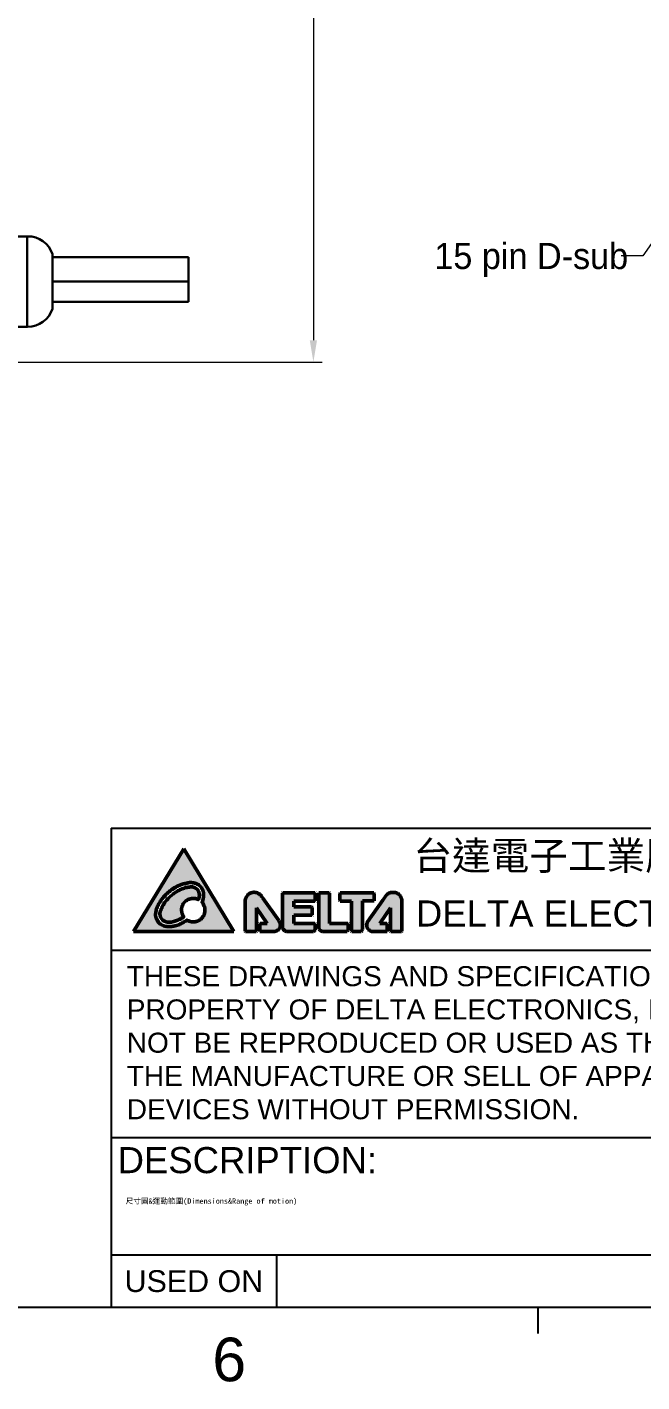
# Model space of a CAD drawing. Header units: millimetres. Extents: x 14 to 2348, y 26 to 1654.
# Drawn here: x 1517 to 1800, y 26 to 648 of the extents above; entities that cross this region are included whole.
import ezdxf
from ezdxf.enums import TextEntityAlignment as Align

# ---------------------------------------------------------------- set-up
doc = ezdxf.new("R2018")
doc.units = ezdxf.units.MM
doc.header["$LTSCALE"] = 4
doc.layers.get('0').update_dxf_attribs({"lineweight": 25})
for name, color, linetype, lineweight in [('可見邊線(ISO)', 7, 'Continuous', 30), ('填充線 (ISO)', 7, 'Continuous', 18), ('標註(ISO)', 7, 'Continuous', 9), ('標題 (ISO)', 7, 'Continuous', 50), ('符號(ISO)', 7, 'Continuous', 9)]:
    doc.layers.add(name, color=color, linetype=linetype, lineweight=lineweight)
doc.styles.get("Standard").update_dxf_attribs({"font": 'txt.shx'})
doc.styles.add('temp', font='')
doc.styles.add('TEXTSTYLE_1_52', font='arial.ttf')
doc.styles.add('TEXTSTYLE_1_90', font='arial.ttf')
doc.styles.add('目前的-ISO', font='arial.ttf')
doc.styles.get('temp').set_extended_font_data('PMingLiU')
doc.dimstyles.new('工研院N500', dxfattribs={"dimscale": 4, "dimtxt": 3, "dimasz": 2.5, "dimexe": 1, "dimexo": 1, "dimgap": 0.762, "dimtad": 1, "dimdec": 3, "dimrnd": 1e-08, "dimdsep": 46, "dimtxsty": 'temp', "dimcen": 0.09, "dimdle": 10, "dimclrd": 1, "dimclre": 1, "dimclrt": 7, "dimazin": 2, "dimtfac": 0.666667, "dimtdec": 3, "dimtmove": 0, "dimatfit": 3, "dimfxl": 1, "dimtolj": 1, "dimlwd": 15, "dimlwe": 15, "dimarcsym": 0})
doc.dimstyles.new('工研院N500$7', dxfattribs={"dimscale": 4, "dimtxt": 3, "dimasz": 2.5, "dimexe": 1, "dimexo": 1, "dimgap": 0.762, "dimtad": 1, "dimdec": 3, "dimrnd": 1e-08, "dimdsep": 46, "dimtxsty": 'temp', "dimcen": 0.09, "dimdle": 10, "dimclrd": 7, "dimclre": 1, "dimclrt": 7, "dimazin": 2, "dimtfac": 0.666667, "dimtdec": 3, "dimtmove": 0, "dimatfit": 3, "dimfxl": 1, "dimtolj": 1, "dimlwd": 9, "dimlwe": 15, "dimarcsym": 0})

# ---------------------------------------------------------------- blocks, each defined once
blk = doc.blocks.new('圖框 A2')
at = {"color": 3, "linetype": 'Continuous', "true_color": 0x00ff00}
for p, q in [((15, 15), (579, 15)), ((438, 15), (438, 12))]:
    blk.add_line(p, q, dxfattribs=at)
at = {"color": 1, "true_color": 0xff0000, "style": 'TEXTSTYLE_1_90'}
blk.add_text('6', height=5, dxfattribs=at).set_placement((402.56, 6.5), align=Align.CENTER)
blk = doc.blocks.new('標題欄框 A2')
at = {"layer": '填充線 (ISO)', "true_color": 0x00ffff}
h = blk.add_hatch(color=4, dxfattribs=at)
edge = h.paths.add_edge_path(flags=0)
edge.add_spline(control_points=[(218.28, 64.91), (218.17, 64.84), (218.06, 64.74), (217.25, 64.32), (216.89, 64.24), (215.99, 64.1), (215.4, 64.34), (215.03, 64.61), (214.9, 64.88), (214.69, 65.28), (214.69, 65.53), (214.71, 65.77), (214.78, 66.06), (214.78, 66.26), (214.86, 66.33), (215.06, 66.81), (215.14, 66.9), (215.4, 67.29), (215.47, 67.39), (215.88, 67.84), (215.96, 67.93), (216.04, 67.99), (216.3, 68.21), (216.46, 68.35), (216.53, 68.41), (216.76, 68.55), (216.97, 68.69), (217.14, 68.79), (217.76, 69.06), (217.83, 69.06), (217.95, 69.09), (218.2, 69.14), (218.28, 69.16), (218.57, 69.22), (218.6, 69.23), (218.71, 69.23), (218.91, 69.22), (218.97, 69.2), (219.13, 69.18), (219.19, 69.16), (219.41, 69.1), (219.39, 69.1), (219.5, 69.04), (219.51, 69.03), (219.65, 68.97), (219.67, 68.92), (219.79, 68.84), (219.93, 68.68), (220.04, 68.53), (220.11, 68.36), (220.2, 68.1), (220.21, 67.92), (220.22, 67.64), (220.2, 67.62), (220.18, 67.47), (220.15, 67.33), (220.14, 67.27), (220.11, 67.17), (220.11, 67.14), (220.09, 67.08), (220.08, 67.03), (220.06, 67.01), (220.03, 66.94), (220.03, 66.94)], knot_values=[-1, -1, -1, -1, -1, -0.949048, -0.921476, -0.891623, -0.863559, -0.836513, -0.812144, -0.790744, -0.770428, -0.750364, -0.732514, -0.716039, -0.69816, -0.680661, -0.661307, -0.640369, -0.618716, -0.598573, -0.581038, -0.56307, -0.547619, -0.532185, -0.515344, -0.499209, -0.48215, -0.46091, -0.441278, -0.423215, -0.406026, -0.392308, -0.376731, -0.362082, -0.349092, -0.335763, -0.324081, -0.311301, -0.297884, -0.284691, -0.272907, -0.261885, -0.25209, -0.242977, -0.232944, -0.222219, -0.209213, -0.195272, -0.179733, -0.162569, -0.145094, -0.127541, -0.111885, -0.097663, -0.084532, -0.072902, -0.060863, -0.050313, -0.041124, -0.032763, -0.025352, -0.017486, 0, 0, 0, 0, 0], degree=4, periodic=0)
edge.add_spline(control_points=[(220.03, 66.94), (220.06, 66.92), (220.14, 66.81), (220.31, 66.48), (220.37, 66.22), (220.36, 66.21), (220.36, 66.04), (220.36, 65.9), (220.35, 65.91), (220.3, 65.61), (220.28, 65.58), (220.24, 65.45), (220.22, 65.42), (219.96, 65.1), (219.97, 65.08), (219.7, 64.88), (219.54, 64.81), (219.32, 64.74), (219.13, 64.71), (218.95, 64.71), (218.55, 64.76), (218.57, 64.81), (218.26, 64.9), (218.28, 64.91)], knot_values=[-1, -1, -1, -1, -1, -0.889831, -0.844212, -0.801712, -0.76653, -0.734528, -0.693998, -0.656566, -0.621155, -0.584257, -0.545187, -0.503896, -0.456487, -0.403652, -0.354052, -0.302009, -0.251308, -0.199431, -0.150467, -0.100285, 0, 0, 0, 0, 0], degree=4, periodic=0)
h.paths.add_polyline_path([(217.92, 73.09), (223.66, 63.61), (212.16, 63.61)])
h = blk.add_hatch(color=4, dxfattribs=at)
edge = h.paths.add_edge_path()
edge.add_spline(control_points=[(217.69, 66.34), (217.7, 66.36), (217.71, 66.42), (217.75, 66.53), (217.82, 66.69), (217.89, 66.83), (218.05, 66.99), (218.22, 67.17), (218.44, 67.29), (218.55, 67.32), (218.66, 67.36), (218.82, 67.39), (218.87, 67.39), (218.94, 67.4), (219, 67.41), (219.07, 67.4), (219.12, 67.4), (219.19, 67.39), (219.33, 67.39), (219.46, 67.32), (219.55, 67.31), (219.6, 67.28), (219.62, 67.28)], knot_values=[0.289581, 0.289581, 0.289581, 0.289581, 0.289581, 0.313382, 0.356255, 0.401545, 0.449849, 0.499392, 0.5474, 0.592392, 0.633213, 0.667615, 0.699768, 0.729257, 0.755145, 0.780619, 0.806257, 0.835049, 0.867163, 0.901216, 0.935015, 1, 1, 1, 1, 1], degree=4, periodic=0)
edge.add_spline(control_points=[(219.62, 67.28), (219.63, 67.3), (219.64, 67.33), (219.66, 67.41), (219.7, 67.56), (219.7, 67.57), (219.71, 67.67), (219.72, 67.72), (219.72, 67.77), (219.72, 67.79), (219.72, 67.8), (219.72, 67.81), (219.72, 67.82), (219.72, 67.82), (219.72, 67.84), (219.72, 67.84), (219.71, 67.9), (219.7, 67.95), (219.69, 67.99), (219.67, 68.07), (219.66, 68.15), (219.65, 68.18), (219.65, 68.19), (219.64, 68.2), (219.62, 68.24), (219.6, 68.27), (219.57, 68.31), (219.56, 68.34), (219.53, 68.38), (219.52, 68.39), (219.49, 68.43), (219.49, 68.44), (219.47, 68.47), (219.47, 68.47), (219.46, 68.48), (219.45, 68.48), (219.45, 68.48), (219.44, 68.49), (219.44, 68.49), (219.39, 68.52), (219.28, 68.58), (219.27, 68.59), (219.21, 68.62), (219.18, 68.64), (219.17, 68.65), (219.11, 68.67), (219.1, 68.67), (219.04, 68.69), (219.01, 68.71), (218.99, 68.71), (218.96, 68.73), (218.93, 68.72), (218.92, 68.73), (218.86, 68.72), (218.85, 68.72), (218.81, 68.72), (218.78, 68.72), (218.75, 68.72), (218.72, 68.72), (218.71, 68.73), (218.7, 68.72), (218.66, 68.72), (218.64, 68.72), (218.62, 68.71), (218.58, 68.71), (218.54, 68.7), (218.34, 68.68), (218.26, 68.67), (218.15, 68.65), (218.13, 68.66), (218.06, 68.62), (218.04, 68.62), (217.84, 68.54), (217.78, 68.52), (217.73, 68.5), (217.68, 68.48), (217.65, 68.47), (217.61, 68.46), (217.52, 68.43), (217.47, 68.39), (217.46, 68.39), (217.44, 68.37), (217.43, 68.37), (217.4, 68.35), (217.39, 68.35), (217.37, 68.33), (217.35, 68.32), (217.34, 68.32), (217.12, 68.19), (217.08, 68.17), (216.99, 68.11), (216.94, 68.08), (216.9, 68.06), (216.86, 68.03), (216.76, 67.95), (216.72, 67.91), (216.62, 67.83), (216.57, 67.79), (216.49, 67.72), (216.41, 67.66), (216.39, 67.64), (216.36, 67.62), (216.33, 67.6), (216.33, 67.59), (216.3, 67.55), (216.28, 67.54), (216.1, 67.35), (216.05, 67.3), (215.93, 67.17), (215.86, 67.11), (215.81, 67.02), (215.73, 66.9), (215.64, 66.77), (215.56, 66.64), (215.52, 66.61), (215.38, 66.25), (215.35, 66.2), (215.26, 65.97), (215.23, 65.91), (215.22, 65.83), (215.2, 65.81), (215.2, 65.76), (215.2, 65.76), (215.19, 65.66), (215.18, 65.65), (215.19, 65.52), (215.22, 65.48), (215.23, 65.4), (215.24, 65.34), (215.24, 65.27), (215.3, 65.21), (215.32, 65.17), (215.36, 65.1), (215.39, 65.06), (215.41, 65.03), (215.43, 64.99), (215.45, 64.98), (215.51, 64.93), (215.58, 64.88), (215.71, 64.78), (215.73, 64.78), (215.81, 64.75), (215.85, 64.73), (215.89, 64.72), (215.91, 64.71), (215.96, 64.7), (216, 64.69), (216.04, 64.69), (216.17, 64.65), (216.38, 64.68), (216.62, 64.69), (216.86, 64.79), (217.04, 64.83), (217.15, 64.88), (217.49, 65.02), (217.49, 65), (217.9, 65.27), (217.92, 65.27)], knot_values=[0, 0, 0, 0, 0, 0.015534, 0.022641, 0.030357, 0.03771, 0.044224, 0.050245, 0.054863, 0.058269, 0.060719, 0.06283, 0.065209, 0.067703, 0.071069, 0.075618, 0.080814, 0.087473, 0.094702, 0.101179, 0.106796, 0.110939, 0.11449, 0.11859, 0.12355, 0.129116, 0.134771, 0.140078, 0.14518, 0.149918, 0.154417, 0.158365, 0.161603, 0.164521, 0.166789, 0.168703, 0.170273, 0.172348, 0.176607, 0.181856, 0.188474, 0.195256, 0.20024, 0.205491, 0.210339, 0.215571, 0.221143, 0.226198, 0.231172, 0.235611, 0.239776, 0.244494, 0.249003, 0.253698, 0.258718, 0.263408, 0.26825, 0.272583, 0.276352, 0.280081, 0.283779, 0.287785, 0.292211, 0.296756, 0.303263, 0.311305, 0.320027, 0.328516, 0.335437, 0.341228, 0.348288, 0.356234, 0.364208, 0.372214, 0.378316, 0.383795, 0.390059, 0.396351, 0.402257, 0.407878, 0.412084, 0.415935, 0.419863, 0.423659, 0.427504, 0.430986, 0.436751, 0.44392, 0.452238, 0.461265, 0.468426, 0.474831, 0.481517, 0.48867, 0.496764, 0.505258, 0.513711, 0.522211, 0.529763, 0.536594, 0.542252, 0.546685, 0.550871, 0.554998, 0.561215, 0.569302, 0.578953, 0.589568, 0.599064, 0.608453, 0.618015, 0.627843, 0.637583, 0.648595, 0.659555, 0.671237, 0.682877, 0.692205, 0.699942, 0.705798, 0.710648, 0.715825, 0.721254, 0.727612, 0.734876, 0.742087, 0.749618, 0.756734, 0.76379, 0.770658, 0.777768, 0.784688, 0.79109, 0.797022, 0.802023, 0.807161, 0.813424, 0.82114, 0.829108, 0.837228, 0.844443, 0.850281, 0.85598, 0.861227, 0.86634, 0.871512, 0.877634, 0.885557, 0.8958, 0.908287, 0.921406, 0.933845, 0.945801, 0.956705, 0.968751, 0.998954, 0.998954, 0.998954, 0.998954, 0.998954], degree=4, periodic=0)
edge.add_spline(control_points=[(217.92, 65.27), (217.88, 65.35), (217.9, 65.37), (217.71, 65.62), (217.73, 65.84), (217.64, 66.05), (217.68, 66.17), (217.68, 66.26), (217.69, 66.32), (217.69, 66.34)], knot_values=[0.000351, 0.000351, 0.000351, 0.000351, 0.000351, 0.093104, 0.138112, 0.184691, 0.228334, 0.271077, 0.289581, 0.289581, 0.289581, 0.289581, 0.289581], degree=4, periodic=0)
h = blk.add_hatch(color=4, dxfattribs=at)
edge = h.paths.add_edge_path()
edge.add_spline(control_points=[(224.98, 67.07), (224.98, 63.64)], knot_values=[0, 0, 1, 1], degree=1, periodic=0)
edge.add_line((224.98, 63.64), (225.03, 63.61))
edge.add_line((225.03, 63.61), (226.25, 63.61))
edge.add_line((226.25, 63.61), (226.28, 63.64))
edge.add_line((226.28, 63.64), (226.28, 66.33))
edge.add_line((226.28, 66.33), (227.52, 64.53))
edge.add_line((227.52, 64.53), (226.71, 64.53))
edge.add_line((226.71, 64.53), (226.66, 64.48))
edge.add_line((226.66, 64.48), (226.66, 63.64))
edge.add_line((226.66, 63.64), (226.68, 63.61))
edge.add_line((226.68, 63.61), (228.34, 63.61))
edge.add_spline(control_points=[(228.34, 63.61), (228.38, 63.61), (228.44, 63.65), (228.68, 63.68), (228.71, 63.77), (228.87, 63.85), (228.91, 64), (228.99, 64.05), (228.98, 64.21), (229.04, 64.32), (228.98, 64.52), (229, 64.61), (228.86, 64.76), (228.84, 64.86)], knot_values=[0, 0, 0, 0, 0, 0.172797, 0.250522, 0.329193, 0.403465, 0.48213, 0.558872, 0.634018, 0.710388, 0.787528, 1, 1, 1, 1, 1], degree=4, periodic=0)
edge.add_line((228.84, 64.86), (227, 67.44))
edge.add_spline(control_points=[(227, 67.44), (226.91, 67.58), (226.77, 67.82), (226.5, 68.03), (225.99, 68.14), (225.71, 68.07), (225.54, 68.01), (225.34, 67.88), (225.29, 67.82), (225.15, 67.63), (225.09, 67.5), (224.94, 67.24), (225, 67.12), (224.98, 67.07)], knot_values=[0, 0, 0, 0, 0, 0.230068, 0.325053, 0.415828, 0.500384, 0.572462, 0.640795, 0.706513, 0.773792, 0.844864, 1, 1, 1, 1, 1], degree=4, periodic=0)
for points in [[(233.01, 64.48), (233.01, 63.79), (232.98, 63.74), (232.93, 63.69), (232.81, 63.61), (229.71, 63.61), (229.53, 63.69), (229.38, 63.82), (229.28, 63.99), (229.25, 64.1), (229.25, 68.01), (229.3, 68.03), (232.98, 68.03), (233.01, 68.01), (233.01, 67.12), (232.98, 67.09), (230.57, 67.09), (230.57, 66.43), (232.6, 66.43), (232.68, 66.38), (232.68, 65.54), (232.63, 65.49), (230.55, 65.49), (230.55, 64.53), (232.96, 64.53)], [(236.82, 64.48), (236.82, 63.84), (236.74, 63.69), (236.67, 63.61), (233.87, 63.61), (233.75, 63.64), (233.54, 63.77), (233.47, 63.89), (233.42, 64.04), (233.42, 67.98), (233.44, 68.03), (234.63, 68.03), (234.66, 68.01), (234.66, 64.53), (236.77, 64.53)], [(239.77, 67.14), (239.77, 67.98), (239.74, 68.03), (235.9, 68.03), (235.85, 67.98), (235.85, 67.19), (235.9, 67.09), (237.2, 67.09), (237.2, 63.66), (237.23, 63.61), (238.29, 63.61), (238.39, 63.69), (238.44, 63.82), (238.44, 67.12), (239.74, 67.12)]]:
    blk.add_hatch(color=4, dxfattribs=at).paths.add_polyline_path(points)
h = blk.add_hatch(color=4, dxfattribs=at)
edge = h.paths.add_edge_path()
edge.add_line((240.78, 67.22), (239.03, 64.73))
edge.add_spline(control_points=[(239.03, 64.73), (239, 64.67), (239.02, 64.66), (238.91, 64.47), (238.93, 64.35), (238.94, 64.24), (238.96, 64.13), (239.02, 63.97), (239.09, 63.9), (239.26, 63.71), (239.37, 63.65), (239.48, 63.62), (239.49, 63.61)], knot_values=[0, 0, 0, 0, 0, 0.185696, 0.268387, 0.35503, 0.441092, 0.529356, 0.625431, 0.725308, 0.821283, 1, 1, 1, 1, 1], degree=4, periodic=0)
edge.add_line((239.49, 63.61), (241.29, 63.61))
edge.add_line((241.29, 63.61), (241.29, 64.48))
edge.add_line((241.29, 64.48), (241.24, 64.53))
edge.add_line((241.24, 64.53), (240.43, 64.53))
edge.add_line((240.43, 64.53), (241.67, 66.33))
edge.add_line((241.67, 66.33), (241.67, 63.64))
edge.add_line((241.67, 63.64), (241.72, 63.61))
edge.add_line((241.72, 63.61), (242.94, 63.61))
edge.add_line((242.94, 63.61), (242.97, 63.66))
edge.add_line((242.97, 63.66), (242.97, 67.19))
edge.add_spline(control_points=[(242.97, 67.19), (242.95, 67.29), (242.95, 67.29), (242.94, 67.32), (242.94, 67.36), (242.87, 67.52), (242.85, 67.57), (242.84, 67.58), (242.84, 67.62), (242.65, 67.84), (242.73, 67.76), (242.51, 68), (242.33, 68.04), (242.31, 68.06), (242.24, 68.08), (242.24, 68.09), (242.03, 68.1), (242.05, 68.1), (241.98, 68.1), (241.96, 68.11), (241.81, 68.09), (241.8, 68.1), (241.72, 68.08), (241.71, 68.09), (241.48, 68.02), (241.47, 68.01), (241.47, 68.02), (241.26, 67.86), (241.28, 67.87), (241.19, 67.79), (241.13, 67.69), (241.07, 67.63), (240.98, 67.49), (240.96, 67.45), (240.94, 67.42), (240.88, 67.35), (240.83, 67.28), (240.83, 67.28), (240.78, 67.22)], knot_values=[0, 0, 0, 0, 0, 0.051307, 0.072964, 0.097009, 0.120599, 0.143503, 0.166894, 0.189775, 0.223333, 0.264082, 0.297523, 0.331251, 0.355995, 0.381089, 0.404702, 0.428405, 0.453031, 0.475757, 0.500169, 0.525288, 0.550364, 0.578374, 0.603978, 0.626297, 0.655405, 0.677266, 0.703393, 0.736336, 0.766423, 0.801523, 0.834564, 0.863054, 0.888776, 0.911485, 0.934592, 1, 1, 1, 1, 1], degree=4, periodic=0)
at = {"color": 3, "linetype": 'Continuous', "true_color": 0x00ff00}
for p, q in [((209.59, 75.47), (399.59, 75.47)), ((209.59, 75.47), (209.59, 20.47)), ((209.59, 61.47), (399.59, 61.47)), ((209.59, 39.97), (399.59, 39.97)), ((209.59, 26.47), (389.59, 26.47)), ((228.59, 26.47), (228.59, 20.47))]:
    blk.add_line(p, q, dxfattribs=at)
at = {"color": 4, "true_color": 0x00ffff}
for p, q in [((224.98, 66.94), (224.98, 66.76)), ((226.89, 67.6), (226.86, 67.65)), ((235.85, 67.98), (235.85, 67.91)), ((235.85, 67.91), (235.85, 67.52)), ((235.85, 67.52), (235.85, 67.32)), ((235.85, 67.32), (235.85, 67.19)), ((239.77, 67.25), (239.77, 67.42)), ((239.77, 67.17), (239.77, 67.25)), ((239.77, 67.14), (239.77, 67.17)), ((217.69, 66.34), (217.77, 66.59)), ((224.98, 66.76), (224.98, 65.87)), ((240.35, 66.61), (239.87, 65.9)), ((226.76, 64.53), (226.71, 64.53)), ((232.73, 63.61), (232.81, 63.61)), ((237.3, 63.61), (238.06, 63.61))]:
    blk.add_line(p, q, dxfattribs=at)
at = {"layer": '標題 (ISO)', "color": 4, "true_color": 0x00ffff}
for p, q in [((217.92, 73.09), (212.16, 63.61)), ((217.92, 73.09), (223.66, 63.61)), ((227, 67.44), (228.84, 64.86)), ((229.3, 68.03), (229.25, 68.01)), ((229.25, 68.01), (229.25, 64.1)), ((232.98, 68.03), (229.3, 68.03)), ((230.57, 66.43), (230.57, 67.09)), ((230.57, 67.09), (232.98, 67.09)), ((233.01, 68.01), (232.98, 68.03)), ((232.98, 67.09), (233.01, 67.12)), ((233.01, 67.12), (233.01, 68.01)), ((233.44, 68.03), (233.42, 67.98)), ((233.42, 67.98), (233.42, 64.04)), ((234.63, 68.03), (233.44, 68.03)), ((234.66, 68.01), (234.63, 68.03)), ((234.66, 64.53), (234.66, 68.01)), ((235.85, 67.98), (235.9, 68.03)), ((235.85, 67.98), (235.85, 67.19)), ((235.85, 67.98), (235.85, 67.98)), ((235.85, 67.19), (235.9, 67.09)), ((235.9, 68.03), (239.74, 68.03)), ((237.2, 67.09), (235.9, 67.09)), ((237.2, 63.66), (237.2, 67.09)), ((239.74, 67.12), (238.44, 67.12)), ((238.44, 67.12), (238.44, 63.82)), ((240.78, 67.22), (239.03, 64.73)), ((239.74, 68.03), (239.77, 67.98)), ((239.77, 67.14), (239.74, 67.12)), ((239.77, 67.98), (239.77, 67.14)), ((242.97, 63.66), (242.97, 67.19)), ((226.28, 63.64), (226.28, 66.33)), ((226.28, 66.33), (227.52, 64.53)), ((230.55, 65.49), (230.55, 64.53)), ((230.55, 65.49), (232.63, 65.49)), ((232.6, 66.43), (230.57, 66.43)), ((232.68, 66.38), (232.6, 66.43)), ((232.63, 65.49), (232.68, 65.54)), ((232.68, 65.54), (232.68, 66.38)), ((241.67, 66.33), (240.43, 64.53)), ((241.67, 66.33), (241.67, 63.64)), ((226.71, 64.53), (226.66, 64.48)), ((226.66, 64.48), (226.66, 63.64)), ((227.52, 64.53), (226.71, 64.53)), ((229.25, 64.1), (229.28, 63.99)), ((229.38, 63.82), (229.28, 63.99)), ((229.38, 63.82), (229.53, 63.69)), ((232.96, 64.53), (230.55, 64.53)), ((233.01, 64.48), (232.96, 64.53)), ((232.98, 63.74), (233.01, 63.79)), ((233.01, 63.79), (233.01, 64.48)), ((233.42, 64.04), (233.47, 63.89)), ((233.47, 63.89), (233.54, 63.77)), ((236.77, 64.53), (234.66, 64.53)), ((236.79, 63.79), (236.74, 63.69)), ((236.82, 64.48), (236.77, 64.53)), ((236.79, 63.79), (236.82, 63.84)), ((236.82, 63.84), (236.82, 64.48)), ((238.44, 63.82), (238.39, 63.69)), ((240.43, 64.53), (241.24, 64.53)), ((241.24, 64.53), (241.29, 64.48)), ((241.29, 64.48), (241.29, 63.61)), ((212.16, 63.61), (223.66, 63.61)), ((224.98, 63.64), (225.03, 63.61)), ((225.03, 63.61), (226.25, 63.61)), ((226.25, 63.61), (226.28, 63.64)), ((226.66, 63.64), (226.68, 63.61)), ((226.68, 63.61), (226.69, 63.61)), ((226.69, 63.61), (228.34, 63.61)), ((229.71, 63.61), (229.53, 63.69)), ((229.71, 63.61), (232.81, 63.61)), ((232.81, 63.61), (232.93, 63.69)), ((232.93, 63.69), (232.98, 63.74)), ((233.54, 63.77), (233.75, 63.64)), ((233.75, 63.64), (233.87, 63.61)), ((233.87, 63.61), (236.67, 63.61)), ((236.67, 63.61), (236.74, 63.69)), ((237.23, 63.61), (237.2, 63.66)), ((238.29, 63.61), (237.23, 63.61)), ((238.29, 63.61), (238.39, 63.69)), ((241.29, 63.61), (239.49, 63.61)), ((241.67, 63.64), (241.72, 63.61)), ((241.72, 63.61), (242.94, 63.61)), ((242.94, 63.61), (242.97, 63.66))]:
    blk.add_line(p, q, dxfattribs=at)
for points, knots in [([(220.03, 66.94), (220.03, 66.94), (220.06, 67.01), (220.08, 67.03), (220.09, 67.08), (220.11, 67.14), (220.11, 67.17), (220.14, 67.27), (220.15, 67.33), (220.18, 67.47), (220.2, 67.62), (220.22, 67.64), (220.21, 67.92), (220.2, 68.1), (220.11, 68.36), (220.04, 68.53), (219.93, 68.68), (219.79, 68.84), (219.67, 68.92), (219.65, 68.97), (219.51, 69.03), (219.5, 69.04), (219.39, 69.1), (219.41, 69.1), (219.19, 69.16), (219.13, 69.18), (218.97, 69.2), (218.91, 69.22), (218.71, 69.23), (218.6, 69.23), (218.57, 69.22), (218.28, 69.16), (218.2, 69.14), (217.95, 69.09), (217.83, 69.06), (217.76, 69.06), (217.14, 68.79), (216.97, 68.69), (216.76, 68.55), (216.53, 68.41), (216.46, 68.35), (216.3, 68.21), (216.04, 67.99), (215.96, 67.93), (215.88, 67.84), (215.47, 67.39), (215.4, 67.29), (215.14, 66.9), (215.06, 66.81), (214.86, 66.33), (214.78, 66.26), (214.78, 66.06), (214.71, 65.77), (214.69, 65.53), (214.69, 65.28), (214.9, 64.88), (215.03, 64.61), (215.4, 64.34), (215.99, 64.1), (216.89, 64.24), (217.25, 64.32), (218.06, 64.74), (218.17, 64.84), (218.28, 64.91)], [0, 0, 0, 0, 0, 0.017486, 0.025352, 0.032763, 0.041124, 0.050313, 0.060863, 0.072902, 0.084532, 0.097663, 0.111885, 0.127541, 0.145094, 0.162569, 0.179733, 0.195272, 0.209213, 0.222219, 0.232944, 0.242977, 0.25209, 0.261885, 0.272907, 0.284691, 0.297884, 0.311301, 0.324081, 0.335763, 0.349092, 0.362082, 0.376731, 0.392308, 0.406026, 0.423215, 0.441278, 0.46091, 0.48215, 0.499209, 0.515344, 0.532185, 0.547619, 0.56307, 0.581038, 0.598573, 0.618716, 0.640369, 0.661307, 0.680661, 0.69816, 0.716039, 0.732514, 0.750364, 0.770428, 0.790744, 0.812144, 0.836513, 0.863559, 0.891623, 0.921476, 0.949048, 1, 1, 1, 1, 1]), ([(219.62, 67.28), (219.63, 67.3), (219.64, 67.33), (219.66, 67.41), (219.7, 67.56), (219.7, 67.57), (219.71, 67.67), (219.72, 67.72), (219.72, 67.77), (219.72, 67.79), (219.72, 67.8), (219.72, 67.81), (219.72, 67.82), (219.72, 67.82), (219.72, 67.84), (219.72, 67.84), (219.71, 67.9), (219.7, 67.95), (219.69, 67.99), (219.67, 68.07), (219.66, 68.15), (219.65, 68.18), (219.65, 68.19), (219.64, 68.2), (219.62, 68.24), (219.6, 68.27), (219.57, 68.31), (219.56, 68.34), (219.53, 68.38), (219.52, 68.39), (219.49, 68.43), (219.49, 68.44), (219.47, 68.47), (219.47, 68.47), (219.46, 68.48), (219.45, 68.48), (219.45, 68.48), (219.44, 68.49), (219.44, 68.49), (219.39, 68.52), (219.28, 68.58), (219.27, 68.59), (219.21, 68.62), (219.18, 68.64), (219.17, 68.65), (219.11, 68.67), (219.1, 68.67), (219.04, 68.69), (219.01, 68.71), (218.99, 68.71), (218.96, 68.73), (218.93, 68.72), (218.92, 68.73), (218.86, 68.72), (218.85, 68.72), (218.81, 68.72), (218.78, 68.72), (218.75, 68.72), (218.72, 68.72), (218.71, 68.73), (218.7, 68.72), (218.66, 68.72), (218.64, 68.72), (218.62, 68.71), (218.58, 68.71), (218.54, 68.7), (218.34, 68.68), (218.26, 68.67), (218.15, 68.65), (218.13, 68.66), (218.06, 68.62), (218.04, 68.62), (217.84, 68.54), (217.78, 68.52), (217.73, 68.5), (217.68, 68.48), (217.65, 68.47), (217.61, 68.46), (217.52, 68.43), (217.47, 68.39), (217.46, 68.39), (217.44, 68.37), (217.43, 68.37), (217.4, 68.35), (217.39, 68.35), (217.37, 68.33), (217.35, 68.32), (217.34, 68.32), (217.12, 68.19), (217.08, 68.17), (216.99, 68.11), (216.94, 68.08), (216.9, 68.06), (216.86, 68.03), (216.76, 67.95), (216.72, 67.91), (216.62, 67.83), (216.57, 67.79), (216.49, 67.72), (216.41, 67.66), (216.39, 67.64), (216.36, 67.62), (216.33, 67.6), (216.33, 67.59), (216.3, 67.55), (216.28, 67.54), (216.1, 67.35), (216.05, 67.3), (215.93, 67.17), (215.86, 67.11), (215.81, 67.02), (215.73, 66.9), (215.64, 66.77), (215.56, 66.64), (215.52, 66.61), (215.38, 66.25), (215.35, 66.2), (215.26, 65.97), (215.23, 65.91), (215.22, 65.83), (215.2, 65.81), (215.2, 65.76), (215.2, 65.76), (215.19, 65.66), (215.18, 65.65), (215.19, 65.52), (215.22, 65.48), (215.23, 65.4), (215.24, 65.34), (215.24, 65.27), (215.3, 65.21), (215.32, 65.17), (215.36, 65.1), (215.39, 65.06), (215.41, 65.03), (215.43, 64.99), (215.45, 64.98), (215.51, 64.93), (215.58, 64.88), (215.71, 64.78), (215.73, 64.78), (215.81, 64.75), (215.85, 64.73), (215.89, 64.72), (215.91, 64.71), (215.96, 64.7), (216, 64.69), (216.04, 64.69), (216.17, 64.65), (216.38, 64.68), (216.62, 64.69), (216.86, 64.79), (217.04, 64.83), (217.15, 64.88), (217.49, 65.02), (217.49, 65), (217.9, 65.27), (217.92, 65.27)], [0, 0, 0, 0, 0, 0.0155335, 0.0226409, 0.0303571, 0.0377097, 0.0442236, 0.0502454, 0.0548625, 0.0582687, 0.060719, 0.0628298, 0.0652091, 0.0677031, 0.0710692, 0.0756184, 0.080814, 0.0874725, 0.0947016, 0.1011792, 0.1067962, 0.1109391, 0.1144898, 0.11859, 0.1235497, 0.1291158, 0.1347714, 0.1400775, 0.1451801, 0.1499175, 0.154417, 0.158365, 0.1616033, 0.1645212, 0.1667886, 0.1687029, 0.1702729, 0.1723482, 0.176607, 0.1818561, 0.188474, 0.1952557, 0.2002402, 0.205491, 0.2103386, 0.2155709, 0.2211428, 0.2261979, 0.2311725, 0.2356105, 0.2397755, 0.2444938, 0.2490032, 0.2536982, 0.2587183, 0.2634082, 0.2682497, 0.2725829, 0.2763519, 0.2800807, 0.2837789, 0.2877846, 0.2922111, 0.296756, 0.3032629, 0.3113053, 0.3200271, 0.3285155, 0.3354371, 0.3412278, 0.3482875, 0.3562337, 0.364208, 0.3722135, 0.3783162, 0.3837948, 0.3900591, 0.3963509, 0.4022569, 0.4078776, 0.412084, 0.4159347, 0.4198632, 0.4236589, 0.4275037, 0.4309858, 0.4367512, 0.4439204, 0.452238, 0.4612651, 0.4684257, 0.4748309, 0.481517, 0.4886702, 0.4967636, 0.5052584, 0.5137108, 0.5222112, 0.5297631, 0.5365945, 0.5422523, 0.5466849, 0.5508714, 0.5549976, 0.5612146, 0.5693018, 0.578953, 0.5895683, 0.5990636, 0.6084531, 0.6180147, 0.6278428, 0.6375831, 0.648595, 0.6595548, 0.6712375, 0.6828771, 0.6922047, 0.6999419, 0.7057977, 0.7106478, 0.7158247, 0.721254, 0.7276124, 0.7348763, 0.7420866, 0.7496182, 0.7567335, 0.7637898, 0.7706577, 0.777768, 0.7846882, 0.7910899, 0.7970224, 0.8020234, 0.8071607, 0.8134238, 0.8211402, 0.8291078, 0.8372278, 0.8444427, 0.8502808, 0.8559796, 0.8612274, 0.8663396, 0.8715125, 0.877634, 0.8855568, 0.8957998, 0.9082865, 0.921406, 0.9338455, 0.9458014, 0.9567053, 0.9687506, 0.9989538, 0.9989538, 0.9989538, 0.9989538, 0.9989538]), ([(217.92, 65.27), (217.88, 65.35), (217.9, 65.37), (217.71, 65.62), (217.73, 65.84), (217.64, 66.05), (217.69, 66.19), (217.68, 66.34), (217.74, 66.51), (217.82, 66.69), (217.89, 66.83), (218.05, 66.99), (218.22, 67.17), (218.44, 67.29), (218.55, 67.32), (218.66, 67.36), (218.82, 67.39), (218.87, 67.39), (218.94, 67.4), (219, 67.41), (219.07, 67.4), (219.12, 67.4), (219.19, 67.39), (219.33, 67.39), (219.46, 67.32), (219.55, 67.31), (219.6, 67.28), (219.62, 67.28)], [0.0003507, 0.0003507, 0.0003507, 0.0003507, 0.0003507, 0.0931037, 0.138112, 0.1846907, 0.2283344, 0.2710773, 0.3133824, 0.3562553, 0.4015445, 0.4498487, 0.499392, 0.5473996, 0.5923921, 0.6332128, 0.6676151, 0.6997678, 0.7292569, 0.7551448, 0.7806186, 0.8062574, 0.8350494, 0.8671631, 0.9012156, 0.935015, 1, 1, 1, 1, 1]), ([(218.28, 64.91), (218.26, 64.9), (218.57, 64.81), (218.55, 64.76), (218.95, 64.71), (219.13, 64.71), (219.32, 64.74), (219.54, 64.81), (219.7, 64.88), (219.97, 65.08), (219.96, 65.1), (220.22, 65.42), (220.24, 65.45), (220.28, 65.58), (220.3, 65.61), (220.35, 65.91), (220.36, 65.9), (220.36, 66.04), (220.36, 66.21), (220.37, 66.22), (220.31, 66.48), (220.14, 66.81), (220.06, 66.92), (220.03, 66.94)], [0, 0, 0, 0, 0, 0.100285, 0.150467, 0.199431, 0.251308, 0.302009, 0.354052, 0.403652, 0.456487, 0.503896, 0.545187, 0.584257, 0.621155, 0.656566, 0.693998, 0.734528, 0.76653, 0.801712, 0.844212, 0.889831, 1, 1, 1, 1, 1]), ([(224.98, 67.07), (225, 67.12), (224.94, 67.24), (225.09, 67.5), (225.15, 67.63), (225.29, 67.82), (225.34, 67.88), (225.54, 68.01), (225.71, 68.07), (225.99, 68.14), (226.5, 68.03), (226.77, 67.82), (226.91, 67.58), (227, 67.44)], [0, 0, 0, 0, 0, 0.155136, 0.226208, 0.293487, 0.359205, 0.427538, 0.499616, 0.584172, 0.674947, 0.769932, 1, 1, 1, 1, 1]), ([(240.78, 67.22), (240.83, 67.28), (240.83, 67.28), (240.88, 67.35), (240.94, 67.42), (240.96, 67.45), (240.98, 67.49), (241.07, 67.63), (241.13, 67.69), (241.19, 67.79), (241.28, 67.87), (241.26, 67.86), (241.47, 68.02), (241.47, 68.01), (241.48, 68.02), (241.71, 68.09), (241.72, 68.08), (241.8, 68.1), (241.81, 68.09), (241.96, 68.11), (241.98, 68.1), (242.05, 68.1), (242.03, 68.1), (242.24, 68.09), (242.24, 68.08), (242.31, 68.06), (242.33, 68.04), (242.51, 68), (242.73, 67.76), (242.65, 67.84), (242.84, 67.62), (242.84, 67.58), (242.85, 67.57), (242.87, 67.52), (242.94, 67.36), (242.94, 67.32), (242.95, 67.29), (242.95, 67.29), (242.97, 67.19)], [0, 0, 0, 0, 0, 0.065408, 0.088515, 0.111224, 0.136946, 0.165436, 0.198477, 0.233577, 0.263664, 0.296607, 0.322734, 0.344595, 0.373703, 0.396022, 0.421626, 0.449636, 0.474712, 0.499831, 0.524243, 0.546969, 0.571595, 0.595298, 0.618911, 0.644005, 0.668749, 0.702477, 0.735918, 0.776667, 0.810225, 0.833106, 0.856497, 0.879401, 0.902991, 0.927036, 0.948693, 1, 1, 1, 1, 1]), ([(228.84, 64.86), (228.86, 64.76), (229, 64.61), (228.98, 64.52), (229.04, 64.32), (228.98, 64.21), (228.99, 64.05), (228.91, 64), (228.87, 63.85), (228.71, 63.77), (228.68, 63.68), (228.44, 63.65), (228.38, 63.61), (228.34, 63.61)], [0, 0, 0, 0, 0, 0.212472, 0.289612, 0.365982, 0.441128, 0.51787, 0.596535, 0.670807, 0.749478, 0.827203, 1, 1, 1, 1, 1]), ([(239.03, 64.73), (239, 64.67), (239.02, 64.66), (238.91, 64.47), (238.93, 64.35), (238.94, 64.24), (238.96, 64.13), (239.02, 63.97), (239.09, 63.9), (239.26, 63.71), (239.37, 63.65), (239.48, 63.62), (239.49, 63.61)], [0, 0, 0, 0, 0, 0.185696, 0.268387, 0.35503, 0.441092, 0.529356, 0.625431, 0.725308, 0.821283, 1, 1, 1, 1, 1])]:
    blk.add_open_spline(points, degree=4, knots=knots, dxfattribs=at)
blk.add_open_spline([(224.98, 63.64), (224.98, 67.07)], degree=1, dxfattribs=at)
at = {"color": 1, "true_color": 0xff0000, "style": 'TEXTSTYLE_1_52'}
blk.add_text('USED ON', height=2.5, dxfattribs=at).set_placement((219.09, 22.22), align=Align.CENTER)
at = {"color": 1, "true_color": 0xff0000, "insert": (211.39, 59.63), "char_height": 2.3, "width": 87.6185, "attachment_point": 1, "line_spacing_factor": 0.996}
blk.add_mtext('\\fArial|b0|i0;\\H2.3000;THESE DRAWINGS AND SPECIFICATIONS ARE THE PROPERTY OF DELTA ELECTRONICS, INC. AND SHALL NOT BE REPRODUCED OR USED AS THE BASIS FOR THE MANUFACTURE OR SELL OF APPARATUSES OR DEVICES WITHOUT PERMISSION.', dxfattribs=at)
at = {"color": 1, "true_color": 0xff0000, "insert": (210.34, 38.86), "char_height": 2.9972, "attachment_point": 1, "line_spacing_factor": 0.498}
blk.add_mtext('\\fArial|b0|i0;\\H2.9972;DESCRIPTION:', dxfattribs=at)
at = {"layer": '標題 (ISO)', "lineweight": 30, "flags": 104}
for tag, height, p in [('<工程師>', 2.5, (322.23, 73.3)), ('設計師', 2.5, (374.07, 73.3)), ('<審查者>', 2.5, (322.16, 66.65)), ('建立日期', 2.5, (372.28, 66.29)), ('標題', 3, (244.05, 33.25)), ('零件號碼', 3, (346.52, 33.29)), ('<比例>', 2.5, (345.2, 24.88))]:
    blk.add_attdef(tag, text='', height=height, dxfattribs=at).set_placement(p, align=Align.TOP_LEFT)
at = {"layer": '符號(ISO)', "color": 4, "true_color": 0x00ffff, "width": 54.7368, "attachment_point": 1, "style": '目前的-ISO'}
for s, insert, char_height in [('\\fArial|b1|i0;\\H3.2500;台達電子工業股份有限公司', (244.3, 73.93), 3.25), ('DELTA ELECTRONICS,INC.', (244.58, 67.18), 2.9972)]:
    blk.add_mtext(s, dxfattribs=dict(at, insert=insert, char_height=char_height))
at = {"layer": '符號(ISO)', "color": 7, "lineweight": 30, "flags": 104}
blk.add_attdef('<版次>', text='', height=2, dxfattribs=at).set_placement((392.69, 32.46), align=Align.TOP_LEFT)
blk = doc.blocks.new('*D40')
at = {"layer": 'Defpoints', "color": 0, "linetype": 'Continuous', "transparency": 16777216}
for p in [(1312.26, 1188.2), (1485.45, 494.04), (1648.88, 494.04)]:
    blk.add_point(p, dxfattribs=at)
at = {"layer": '標註(ISO)', "color": 1, "linetype": 'Continuous', "lineweight": 15, "transparency": 16777216}
for p, q in [((1316.26, 1188.2), (1652.88, 1188.2)), ((1648.88, 1178.2), (1648.88, 504.04)), ((1489.45, 494.04), (1652.88, 494.04))]:
    blk.add_line(p, q, dxfattribs=at)
at = {"layer": '標註(ISO)', "color": 1, "linetype": 'Continuous', "transparency": 16777216}
for points in [[(1647.22, 1178.2), (1650.55, 1178.2), (1648.88, 1188.2)], [(1647.22, 504.04), (1650.55, 504.04), (1648.88, 494.04)]]:
    blk.add_solid(points, dxfattribs=at)
at = {"layer": '標註(ISO)', "color": 7, "linetype": 'Continuous', "lineweight": 18, "transparency": 16777216, "insert": (1629.98, 823.73), "char_height": 12, "attachment_point": 1, "rotation": 90, "style": 'temp'}
blk.add_mtext('\\A1;\\f新細明體|b0|i0;\\H12.0000;(675)', dxfattribs=at)

msp = doc.modelspace()

# ---------------------------------------------------------------- linework, layer by layer
at = {"layer": '可見邊線(ISO)'}
for p, q in [((1517.45406, 551.78585), (1500.45406, 551.78585)), ((1517.45406, 551.78585), (1517.45406, 549.28585)), ((1517.45406, 551.78585), (1517.65406, 551.78585)), ((1517.45406, 549.28585), (1517.45406, 541.41085)), ((1517.45406, 541.41085), (1517.45406, 533.53585)), ((1529.05308, 543.53585), (1529.05308, 518.53585)), ((1591.45406, 542.16274), (1529.05308, 542.16274)), ((1591.45406, 531.08526), (1591.45406, 542.16274)), ((1517.45406, 533.53585), (1517.45406, 528.53585)), ((1591.45406, 531.08526), (1529.05308, 531.08526)), ((1529.05308, 531.03585), (1591.45406, 531.03585)), ((1591.45406, 531.03585), (1591.45406, 531.08526)), ((1591.45406, 521.76274), (1591.45406, 531.03585)), ((1517.45406, 528.53585), (1517.45406, 520.66085)), ((1517.45406, 520.66085), (1517.45406, 512.78585)), ((1591.45406, 521.76274), (1529.05308, 521.76274)), ((1500.45406, 510.28585), (1517.45406, 510.28585)), ((1517.45406, 512.78585), (1517.45406, 510.28585)), ((1517.45406, 510.28585), (1517.65406, 510.28585))]:
    msp.add_line(p, q, dxfattribs=at)
for centre, start, end in [((1517.65406, 539.78585), 18.20995686, 90), ((1517.65406, 522.28585), 270, 341.79004314)]:
    msp.add_arc(centre, 12, start, end, dxfattribs=at)

# ---------------------------------------------------------------- block references
at = {"xscale": 4, "yscale": 4, "zscale": 4}
msp.add_blockref('圖框 A2', (0, 0), dxfattribs=at)
ref = msp.add_blockref('標題欄框 A2', (717.63469, -21.89753), dxfattribs=dict(xscale=4, yscale=4, zscale=4))
lines = msp.add_mtext('尺寸圖&運動範圍(Dimensions&Range of motion)', dxfattribs={"layer": '標題 (ISO)', "insert": (1562.71685, 110.02181), "char_height": 2.5, "attachment_point": 1})
ref.add_attrib('標題', '', (1562.71685, 110.02181), dxfattribs={"flags": 104}).embed_mtext(lines)

# ---------------------------------------------------------------- texts
at = {"layer": '符號(ISO)', "color": 7, "insert": (1704.41623, 548.77085), "char_height": 12.0000005, "width": 95.7762619, "attachment_point": 1, "line_spacing_factor": 0.3, "style": 'temp'}
msp.add_mtext('{\\f新細明體|b0|i0;15 pin D-sub}', dxfattribs=at)

# ---------------------------------------------------------------- dimensions: what is measured, and where the dimension line sits
at = {"layer": '標註(ISO)', "color": 1, "linetype": 'Continuous', "lineweight": 18, "true_color": 0xff0000}
dim = msp.add_linear_dim(base=(1648.88388, 494.03585), p1=(1312.25567, 1188.20054), p2=(1485.45406, 494.03585), angle=270, text='\\f新細明體|b0|i0;\\H12.0000;(<>)', dimstyle='工研院N500', override={"dimgap": 0.762, "dimdec": 3, "dimlfac": 0.972392, "dimtol": 0, "dimlim": 0, "dimtp": 0, "dimtm": 0, "dimtdec": 3, "dimtofl": 0, "dimatfit": 1}, dxfattribs=at)
dim.commit()
dim.dimension.update_dxf_attribs({"geometry": '*D40', "text_midpoint": (1648.88388, 841.1182), "dimtype": 160})

# ---------------------------------------------------------------- leaders
at = {"layer": '符號(ISO)', "color": 7, "linetype": 'Continuous', "lineweight": 9, "annotation_type": 0, "has_hookline": 1, "hookline_direction": 1, "text_width": 86.12791}
msp.add_leader([(1847.75574, 611.37597), (1800.19249, 542.77085), (1790.19249, 542.77085)], dimstyle='工研院N500$7', override={"dimtad": 0}, dxfattribs=at)

doc.saveas('drawing.dxf')
